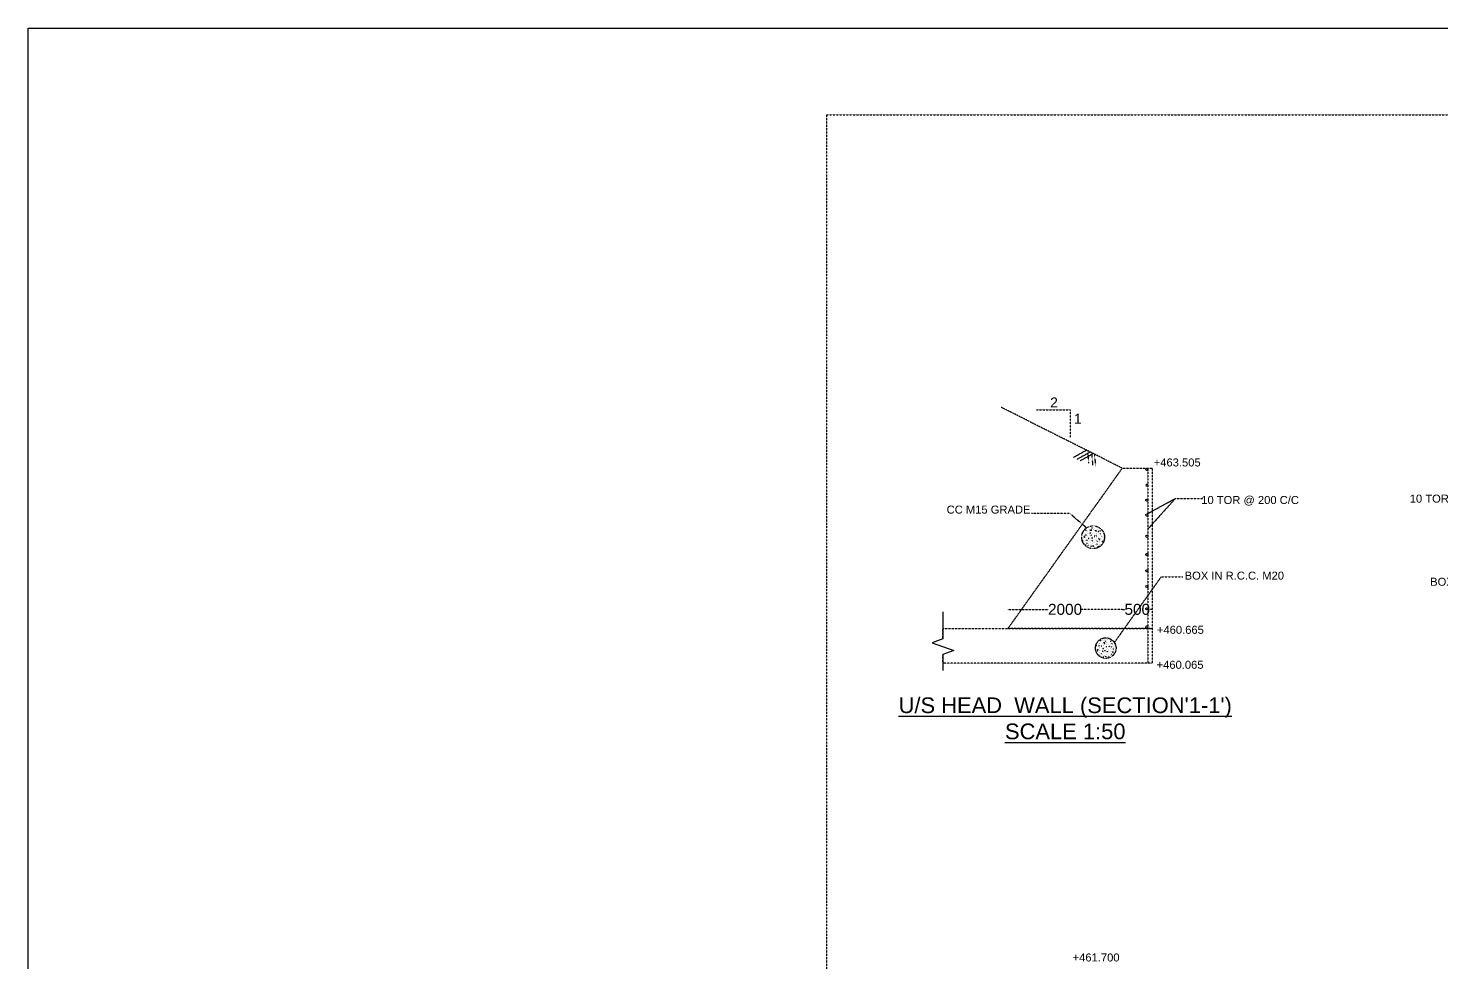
# Model space of a CAD drawing. Header units: inches. Extents: x -14031 to 177855, y 59850 to 142980.
# Drawn here: x 127053 to 145085, y 71697 to 83619 of the extents above; entities that cross this region are included whole.
import ezdxf

# ---------------------------------------------------------------- set-up
doc = ezdxf.new("R2010")
doc.units = ezdxf.units.IN
doc.header["$MEASUREMENT"] = 0
doc.linetypes.add('HIDDEN2', pattern=[0.1875, 0.125, -0.0625])
doc.layers.add('DIM TEXT', color=7, linetype='Continuous')
doc.layers.add('DRAWING', color=7, linetype='Continuous')
doc.styles.get("Standard").update_dxf_attribs({"font": 'ARIAL_1.TTF', "height": 102})
doc.dimstyles.new('dig', dxfattribs={"dimtxt": 140, "dimasz": 0.18, "dimexe": 0.18, "dimexo": 0.0625, "dimgap": 0.09, "dimtad": 0, "dimtih": 1, "dimtoh": 1, "dimdec": 4, "dimzin": 0, "dimdsep": 46, "dimtxsty": 'Standard', "dimblk": 'ARCHTICK', "dimcen": 0.09, "dimadec": 0, "dimazin": 0, "dimtfac": 1, "dimtdec": 4, "dimtofl": 0, "dimtmove": 0, "dimatfit": 3, "dimldrblk": 'ARCHTICK', "dimfxl": 0, "dimtolj": 1, "dimtzin": 0, "dimarcsym": 0})
picture_1 = doc.add_image_def('image1.jpg', size_in_pixel=(7220, 3378))

# ---------------------------------------------------------------- blocks, each defined once
blk = doc.blocks.new('_ArchTick')
at = {"color": 0, "linetype": 'ByBlock', "const_width": 0.15}
blk.add_lwpolyline([(-0.5, -0.5), (0.5, 0.5)], dxfattribs=at)
blk = doc.blocks.new('*D173')
at = {"layer": 'Defpoints', "color": 0, "linetype": 'HIDDEN2'}
for p in [(139551, 76198), (141009, 76205), (141009, 76198)]:
    blk.add_point(p, dxfattribs=at)
at = {"layer": 'DIM TEXT', "color": 0, "linetype": 'HIDDEN2', "lineweight": -2}
for p, q in [((139551, 76198), (139551, 76205)), ((139551, 76205), (140070, 76205)), ((141009, 76205), (140490, 76205)), ((141009, 76198), (141009, 76205))]:
    blk.add_line(p, q, dxfattribs=at)
at = {"layer": 'DIM TEXT', "color": 0, "linetype": 'HIDDEN2', "lineweight": -2, "xscale": 0.18, "yscale": 0.18, "zscale": 0.18, "rotation": 180}
blk.add_blockref('_ArchTick', (139551, 76205), dxfattribs=at)
at = {"layer": 'DIM TEXT', "color": 0, "linetype": 'HIDDEN2', "lineweight": -2, "xscale": 0.18, "yscale": 0.18, "zscale": 0.18}
blk.add_blockref('_ArchTick', (141009, 76205), dxfattribs=at)
at = {"layer": 'DIM TEXT', "color": 0, "linetype": 'HIDDEN2', "insert": (140280, 76205), "char_height": 140, "attachment_point": 5}
blk.add_mtext('\\A1;2000', dxfattribs=at)
blk = doc.blocks.new('*D174')
at = {"layer": 'Defpoints', "color": 0, "linetype": 'HIDDEN2'}
for p in [(141009, 76205), (141392, 76205), (141392, 76205)]:
    blk.add_point(p, dxfattribs=at)
at = {"layer": 'DIM TEXT', "color": 0, "linetype": 'HIDDEN2', "lineweight": -2}
for p, q in [((141009, 76205), (141009, 76205)), ((141009, 76205), (141046, 76205)), ((141392, 76205), (141355, 76205)), ((141392, 76205), (141392, 76205))]:
    blk.add_line(p, q, dxfattribs=at)
at = {"layer": 'DIM TEXT', "color": 0, "linetype": 'HIDDEN2', "lineweight": -2, "xscale": 0.18, "yscale": 0.18, "zscale": 0.18, "rotation": 180}
blk.add_blockref('_ArchTick', (141009, 76205), dxfattribs=at)
at = {"layer": 'DIM TEXT', "color": 0, "linetype": 'HIDDEN2', "lineweight": -2, "xscale": 0.18, "yscale": 0.18, "zscale": 0.18}
blk.add_blockref('_ArchTick', (141392, 76205), dxfattribs=at)
at = {"layer": 'DIM TEXT', "color": 0, "linetype": 'HIDDEN2', "insert": (141201, 76205), "char_height": 140, "attachment_point": 5}
blk.add_mtext('\\A1;500', dxfattribs=at)

msp = doc.modelspace()

# ---------------------------------------------------------------- hatches: boundary and pattern name
at = {"layer": 'DRAWING', "linetype": 'HIDDEN2'}
h = msp.add_hatch(dxfattribs=at)
h.set_pattern_fill('AR-CONC', color=256, scale=350, style=0)
h.paths.add_polyline_path([(140783.02737, 77125.07199, 1), (140491.81288, 77125.07199, 1)])
h.paths.add_polyline_path([(140930.18552, 75711.46097, 1), (140667.86922, 75711.46097, 1)])

# ---------------------------------------------------------------- linework, layer by layer
for p, q in [((140518.23416, 77188.77112), (140518.23416, 77188.77112)), ((140531.00494, 77180.09331), (140531.00494, 77180.09331)), ((140531.29603, 77206.26425), (140531.29603, 77206.26425)), ((140533.3145, 77221.73474), (140537.65332, 77226.90554)), ((140533.31454, 77221.73477), (140538.69399, 77221.26413)), ((140538.75305, 77221.15344), (140537.71242, 77226.79488)), ((140544.26267, 77214.65197), (140550.56434, 77217.07096)), ((140544.26273, 77214.65196), (140548.73953, 77211.63232)), ((140545.57824, 77209.44495), (140545.57824, 77209.44495)), ((140548.79862, 77211.52225), (140550.62349, 77216.96087)), ((140548.91059, 77225.8411), (140548.91059, 77225.8411)), ((140549.15555, 77217.54158), (140549.15555, 77217.54158)), ((140554.97229, 77241.76131), (140554.97229, 77241.76131)), ((140567.8869, 77213.75186), (140567.8869, 77213.75186)), ((140570.72091, 77197.78057), (140570.72091, 77197.78057)), ((140586.98989, 77181.21647), (140586.98989, 77181.21647)), ((140588.13556, 77213.74732), (140588.13556, 77213.74732)), ((140589.94344, 77185.24617), (140589.94344, 77185.24617)), ((140591.03783, 77215.20662), (140591.03783, 77215.20662)), ((140592.13222, 77245.16707), (140592.13222, 77245.16707)), ((140596.95461, 77223.81116), (140596.95461, 77223.81116)), ((140597.86792, 77216.08705), (140602.20674, 77221.25785)), ((140597.86796, 77216.08708), (140603.24741, 77215.61644)), ((140597.98431, 77178.41627), (140604.28597, 77180.83526)), ((140601.64231, 77226.55103), (140601.64231, 77226.55103)), ((140603.30646, 77215.5057), (140602.26583, 77221.14714)), ((140602.52022, 77175.2865), (140604.34509, 77180.72513)), ((140608.714, 77215.5557), (140615.72396, 77222.86159)), ((140608.714, 77215.55573), (140616.71831, 77214.31434)), ((140610.66615, 77216.71353), (140610.66615, 77216.71353)), ((140611.81182, 77249.24437), (140611.81182, 77249.24437)), ((140616.7775, 77214.21356), (140615.78316, 77222.76084)), ((140615.93092, 77211.72192), (140615.93092, 77211.72192)), ((140619.88269, 77243.67978), (140626.18435, 77246.09876)), ((140619.88274, 77243.67976), (140624.35955, 77240.66012)), ((140621.07576, 77185.70396), (140621.07576, 77185.70396)), ((140623.20767, 77206.79002), (140623.20767, 77206.79002)), ((140624.41866, 77240.54999), (140626.24352, 77245.98862)), ((140634.34241, 77252.21058), (140634.34241, 77252.21058)), ((140636.68826, 77191.99404), (140636.68826, 77191.99404)), ((140637.78265, 77221.95449), (140637.78265, 77221.95449)), ((140638.87703, 77251.91494), (140638.87703, 77251.91494)), ((140644.75202, 77221.20102), (140644.75202, 77221.20102)), ((140644.99863, 77221.78123), (140644.99863, 77221.78123)), ((140654.12906, 77235.56048), (140654.12906, 77235.56048)), ((140662.42134, 77210.43935), (140666.76015, 77215.61015)), ((140662.42137, 77210.43939), (140667.80083, 77209.96875)), ((140662.52476, 77267.77081), (140662.52476, 77267.77081)), ((140663.97494, 77209.69198), (140663.97494, 77209.69198)), ((140667.85987, 77209.85796), (140666.81924, 77215.4994)), ((140668.42828, 77256.69807), (140668.42828, 77256.69807)), ((140673.60432, 77207.44408), (140679.90599, 77209.86306)), ((140673.60438, 77207.44406), (140678.08118, 77204.42442)), ((140675.69443, 77215.79947), (140675.69443, 77215.79947)), ((140677.9153, 77193.18703), (140677.9153, 77193.18703)), ((140678.14026, 77204.31425), (140679.96513, 77209.75287)), ((140682.89757, 77198.331), (140682.89757, 77198.331)), ((140683.99195, 77228.29144), (140683.99195, 77228.29144)), ((140685.08634, 77258.25189), (140685.08634, 77258.25189)), ((140693.04265, 77219.75129), (140693.04265, 77219.75129)), ((140700.44588, 77196.15324), (140700.44588, 77196.15324)), ((140701.59156, 77228.68408), (140701.59156, 77228.68408)), ((140704.76569, 77200.65899), (140711.77566, 77207.96488)), ((140704.76569, 77200.65902), (140712.77, 77199.41763)), ((140706.61582, 77244.56993), (140706.61582, 77244.56993)), ((140710.06629, 77184.30345), (140710.06629, 77184.30345)), ((140712.82918, 77199.31678), (140711.83484, 77207.86407)), ((140712.01896, 77207.66205), (140712.01896, 77207.66205)), ((140724.12214, 77231.65029), (140724.12214, 77231.65029)), ((140726.97475, 77204.79166), (140731.31357, 77209.96246)), ((140726.97479, 77204.7917), (140732.35424, 77204.32105)), ((140728.18118, 77224.80891), (140728.18118, 77224.80891)), ((140728.35715, 77204.09267), (140728.35715, 77204.09267)), ((140729.45154, 77234.05312), (140729.45154, 77234.05312)), ((140732.41328, 77204.21021), (140731.37265, 77209.85166)), ((140734.53176, 77200.64073), (140734.53176, 77200.64073)), ((140741.08667, 77217.72135), (140741.08667, 77217.72135)), ((140762.55305, 77193.3129), (140762.55305, 77193.3129)), ((140495.22027, 77093.75634), (140498.07514, 77097.15865)), ((140495.66067, 77091.81952), (140499.11582, 77091.51724)), ((140496.08577, 77113.22665), (140496.08577, 77113.22665)), ((140496.40341, 77094.56592), (140496.40341, 77094.56592)), ((140497.18016, 77143.1871), (140497.18016, 77143.1871)), ((140499.17477, 77091.40658), (140498.13414, 77097.04802)), ((140500.11927, 77148.26566), (140500.11927, 77148.26566)), ((140500.46591, 77084.12497), (140506.76758, 77086.54395)), ((140500.46597, 77084.12495), (140504.94277, 77081.10531)), ((140505.00176, 77080.99527), (140506.82663, 77086.4339)), ((140507.61977, 77170.7672), (140507.61977, 77170.7672)), ((140513.47882, 77134.10372), (140513.47882, 77134.10372)), ((140515.96112, 77074.72531), (140515.96112, 77074.72531)), ((140517.10679, 77107.25616), (140517.10679, 77107.25616)), ((140517.96878, 77074.8049), (140517.96878, 77074.8049)), ((140522.36429, 77149.38847), (140528.66596, 77151.80745)), ((140522.36435, 77149.38846), (140526.84115, 77146.36881)), ((140524.59442, 77127.88502), (140531.60439, 77135.19091)), ((140524.59442, 77127.88506), (140532.59873, 77126.64367)), ((140526.09106, 77040.33641), (140526.09106, 77040.33641)), ((140526.37073, 77043.71575), (140526.37073, 77043.71575)), ((140526.90019, 77146.25876), (140528.72506, 77151.69738)), ((140532.65785, 77126.54295), (140531.66352, 77135.09023)), ((140532.45512, 77122.01448), (140532.45512, 77122.01448)), ((140536.52654, 77025.31764), (140543.53651, 77032.62353)), ((140536.52654, 77025.31767), (140544.53085, 77024.07628)), ((140539.01192, 77029.68227), (140539.01192, 77029.68227)), ((140539.63737, 77110.22236), (140539.63737, 77110.22236)), ((140540.10631, 77059.64271), (140540.10631, 77059.64271)), ((140540.78305, 77142.75321), (140540.78305, 77142.75321)), ((140541.20069, 77089.60316), (140541.20069, 77089.60316)), ((140542.29508, 77119.56361), (140542.29508, 77119.56361)), ((140543.38947, 77149.52405), (140543.38947, 77149.52405)), ((140544.58989, 77023.97557), (140543.59555, 77032.52285)), ((140543.61718, 77086.32599), (140543.61718, 77086.32599)), ((140544.48385, 77179.4845), (140544.48385, 77179.4845)), ((140545.06737, 77028.24717), (140545.06737, 77028.24717)), ((140545.80212, 77154.03745), (140550.14094, 77159.20825)), ((140545.80216, 77154.03748), (140551.18161, 77153.56684)), ((140548.89017, 77103.57536), (140548.89017, 77103.57536)), ((140550.04699, 77079.2128), (140550.04699, 77079.2128)), ((140551.24061, 77153.45614), (140550.19998, 77159.09758)), ((140552.34065, 77043.30889), (140552.34065, 77043.30889)), ((140552.60603, 77157.2751), (140552.60603, 77157.2751)), ((140554.18755, 77047.88927), (140560.48921, 77050.30825)), ((140554.1876, 77047.88925), (140558.66441, 77044.86961)), ((140558.28974, 77086.34015), (140562.62856, 77091.51095)), ((140558.28978, 77086.34019), (140563.66923, 77085.86955)), ((140558.72336, 77044.75953), (140560.54823, 77050.19815)), ((140559.53401, 77015.70176), (140559.53401, 77015.70176)), ((140561.52284, 77132.07379), (140561.52284, 77132.07379)), ((140563.72818, 77085.75884), (140562.68755, 77091.40028)), ((140563.31363, 77145.71942), (140563.31363, 77145.71942)), ((140564.45931, 77178.25026), (140564.45931, 77178.25026)), ((140570.45553, 77083.81435), (140570.45553, 77083.81435)), ((140570.77736, 77018.64286), (140575.11618, 77023.81366)), ((140570.7774, 77018.6429), (140576.15685, 77018.17225)), ((140573.72325, 77114.70985), (140573.72325, 77114.70985)), ((140574.13508, 77038.30647), (140574.13508, 77038.30647)), ((140576.21575, 77018.06154), (140575.17512, 77023.70298)), ((140576.08593, 77113.15277), (140582.38759, 77115.57175)), ((140576.08598, 77113.15276), (140580.56279, 77110.13311)), ((140579.04896, 77178.06337), (140579.04896, 77178.06337)), ((140580.49914, 77119.98454), (140580.49914, 77119.98454)), ((140580.62179, 77110.02302), (140582.44666, 77115.46164)), ((140582.06459, 77018.66797), (140582.06459, 77018.66797)), ((140583.21027, 77051.19881), (140583.21027, 77051.19881)), ((140583.37712, 77005.48349), (140583.37712, 77005.48349)), ((140584.47151, 77035.44394), (140584.47151, 77035.44394)), ((140585.56589, 77065.40439), (140585.56589, 77065.40439)), ((140586.66028, 77095.36483), (140586.66028, 77095.36483)), ((140587.75467, 77125.32528), (140587.75467, 77125.32528)), ((140588.84905, 77155.28573), (140588.84905, 77155.28573)), ((140591.6612, 77084.29605), (140591.6612, 77084.29605)), ((140593.11139, 77026.21723), (140593.11139, 77026.21723)), ((140597.39951, 77150.20691), (140597.39951, 77150.20691)), ((140597.98436, 77178.41626), (140602.46117, 77175.39662)), ((140601.37692, 77112.58481), (140601.37692, 77112.58481)), ((140604.8274, 77052.31833), (140604.8274, 77052.31833)), ((140605.09278, 77166.28455), (140605.09278, 77166.28455)), ((140605.74085, 77054.16502), (140605.74085, 77054.16502)), ((140606.88652, 77086.69587), (140606.88652, 77086.69587)), ((140607.90918, 77011.65357), (140614.21085, 77014.07255)), ((140607.90924, 77011.65355), (140612.38604, 77008.63391)), ((140609.56685, 77130.04385), (140609.56685, 77130.04385)), ((140610.35554, 77148.38975), (140614.69436, 77153.56055)), ((140610.35558, 77148.38979), (140615.73503, 77147.91915)), ((140612.44497, 77008.52379), (140614.26984, 77013.96241)), ((140615.79402, 77147.8084), (140614.75339, 77153.44984)), ((140616.15047, 77023.15546), (140616.15047, 77023.15546)), ((140620.64612, 77112.98831), (140627.65608, 77120.2942)), ((140620.64612, 77112.98835), (140628.65043, 77111.74695)), ((140622.1791, 77036.27653), (140622.1791, 77036.27653)), ((140622.84316, 77080.69246), (140627.18198, 77085.86326)), ((140622.8432, 77080.6925), (140628.22265, 77080.22185)), ((140622.94229, 77092.8238), (140622.94229, 77092.8238)), ((140627.09298, 77176.03343), (140627.09298, 77176.03343)), ((140628.28159, 77080.1111), (140627.24096, 77085.75254)), ((140628.70953, 77111.64618), (140627.7152, 77120.19346)), ((140628.54316, 77117.95461), (140628.54316, 77117.95461)), ((140629.41711, 77089.66207), (140629.41711, 77089.66207)), ((140629.80756, 77076.91707), (140636.10923, 77079.33605)), ((140629.80762, 77076.91706), (140634.28442, 77073.89741)), ((140630.12194, 77012.23136), (140630.12194, 77012.23136)), ((140630.56278, 77122.19292), (140630.56278, 77122.19292)), ((140631.21633, 77042.19181), (140631.21633, 77042.19181)), ((140632.31071, 77072.15225), (140632.31071, 77072.15225)), ((140632.57824, 77010.42093), (140639.5882, 77017.72682)), ((140632.57824, 77010.42096), (140640.58254, 77009.17957)), ((140633.4051, 77102.1127), (140633.4051, 77102.1127)), ((140634.3434, 77073.78728), (140636.16827, 77079.2259)), ((140634.49949, 77132.07315), (140634.49949, 77132.07315)), ((140635.33078, 77012.99517), (140639.6696, 77018.16597)), ((140635.33082, 77012.9952), (140640.71027, 77012.52456)), ((140635.59387, 77162.03359), (140635.59387, 77162.03359)), ((140640.64157, 77009.0788), (140639.64723, 77017.62608)), ((140639.70522, 77082.26611), (140639.70522, 77082.26611)), ((140640.76916, 77012.4138), (140639.72853, 77018.05524)), ((140639.82672, 77058.65251), (140639.82672, 77058.65251)), ((140641.1554, 77024.18729), (140641.1554, 77024.18729)), ((140651.70594, 77142.18057), (140658.00761, 77144.59956)), ((140651.706, 77142.18056), (140656.1828, 77139.16092)), ((140653.09337, 77125.15913), (140653.09337, 77125.15913)), ((140653.5983, 77007.62804), (140653.5983, 77007.62804)), ((140653.86368, 77121.59426), (140653.86368, 77121.59426)), ((140654.23904, 77157.68998), (140654.23904, 77157.68998)), ((140656.24183, 77139.05076), (140658.0667, 77144.48939)), ((140657.31416, 77061.32778), (140657.31416, 77061.32778)), ((140657.57954, 77175.294), (140657.57954, 77175.294)), ((140657.61087, 77128.01391), (140657.61087, 77128.01391)), ((140663.50298, 77094.14957), (140663.50298, 77094.14957)), ((140670.22312, 77034.24659), (140670.22312, 77034.24659)), ((140672.99, 77030.63852), (140672.99, 77030.63852)), ((140674.90896, 77142.74206), (140679.24777, 77147.91286)), ((140674.90899, 77142.7421), (140680.28845, 77142.27145)), ((140675.137, 77174.00349), (140675.137, 77174.00349)), ((140675.42904, 77101.83325), (140675.42904, 77101.83325)), ((140676.33124, 77018.56831), (140676.33124, 77018.56831)), ((140676.58718, 77115.92467), (140676.58718, 77115.92467)), ((140676.76962, 77160.65618), (140676.76962, 77160.65618)), ((140677.42563, 77048.52876), (140677.42563, 77048.52876)), ((140678.52002, 77078.48921), (140678.52002, 77078.48921)), ((140680.34744, 77142.16066), (140679.30681, 77147.8021)), ((140679.61441, 77108.44965), (140679.61441, 77108.44965)), ((140680.70879, 77138.4101), (140680.70879, 77138.4101)), ((140681.80318, 77168.37055), (140681.80318, 77168.37055)), ((140683.5292, 77040.68137), (140689.83086, 77043.10035)), ((140683.52925, 77040.68136), (140688.00605, 77037.66171)), ((140687.17924, 77129.64662), (140687.17924, 77129.64662)), ((140687.39658, 77075.04477), (140691.73539, 77080.21557)), ((140687.39661, 77075.0448), (140692.77607, 77074.57416)), ((140687.74924, 77080.23617), (140687.74924, 77080.23617)), ((140688.06501, 77037.55153), (140689.88987, 77042.99016)), ((140689.19942, 77022.15735), (140689.19942, 77022.15735)), ((140692.835, 77074.46335), (140691.79437, 77080.1048)), ((140695.52058, 77033.60473), (140695.52058, 77033.60473)), ((140696.66626, 77066.13558), (140696.66626, 77066.13558)), ((140699.8842, 77007.34748), (140704.22301, 77012.51828)), ((140699.88423, 77007.34751), (140705.26369, 77006.87687)), ((140705.32257, 77006.76605), (140704.28194, 77012.40749)), ((140705.42758, 77105.94487), (140711.72924, 77108.36386)), ((140705.42763, 77105.94486), (140709.90443, 77102.92522)), ((140705.65489, 77125.98397), (140705.65489, 77125.98397)), ((140705.9302, 77002.59517), (140705.9302, 77002.59517)), ((140706.08505, 77016.63749), (140706.08505, 77016.63749)), ((140706.35044, 77130.60371), (140706.35044, 77130.60371)), ((140709.80091, 77070.33723), (140709.80091, 77070.33723)), ((140709.96344, 77102.81502), (140711.78831, 77108.25364)), ((140710.8555, 77165.14367), (140710.8555, 77165.14367)), ((140716.69781, 77098.0916), (140723.70778, 77105.39749)), ((140716.69781, 77098.09164), (140724.70212, 77096.85024)), ((140718.26714, 77032.21665), (140718.26714, 77032.21665)), ((140719.19684, 77069.10179), (140719.19684, 77069.10179)), ((140720.34252, 77101.63263), (140720.34252, 77101.63263)), ((140721.79083, 77024.32999), (140721.79083, 77024.32999)), ((140722.88522, 77054.29043), (140722.88522, 77054.29043)), ((140723.18102, 77171.97355), (140723.18102, 77171.97355)), ((140724.76121, 77096.7494), (140723.76688, 77105.29669)), ((140723.97961, 77084.25088), (140723.97961, 77084.25088)), ((140724.6312, 77113.89473), (140724.6312, 77113.89473)), ((140725.07399, 77114.21133), (140725.07399, 77114.21133)), ((140726.16838, 77144.17178), (140726.16838, 77144.17178)), ((140727.26277, 77174.13222), (140727.26277, 77174.13222)), ((140727.32596, 77171.20838), (140733.62762, 77173.62736)), ((140727.32601, 77171.20836), (140731.80281, 77168.18872)), ((140727.9158, 77110.8427), (140727.9158, 77110.8427)), ((140729.60646, 77038.09222), (140729.60646, 77038.09222)), ((140731.86187, 77168.07851), (140733.68674, 77173.51713)), ((140735.79326, 77078.20624), (140735.79326, 77078.20624)), ((140737.24344, 77020.12741), (140737.24344, 77020.12741)), ((140739.46237, 77137.09437), (140743.80119, 77142.26517)), ((140739.46241, 77137.0944), (140744.84186, 77136.62376)), ((140742.8731, 77104.59884), (140742.8731, 77104.59884)), ((140744.90085, 77136.51291), (140743.86022, 77142.15435)), ((140744.01877, 77137.12969), (140744.01877, 77137.12969)), ((140751.94999, 77069.39708), (140756.28881, 77074.56788)), ((140751.95003, 77069.39711), (140757.32948, 77068.92647)), ((140753.28272, 77073.58928), (140753.28272, 77073.58928)), ((140753.69891, 77123.95403), (140753.69891, 77123.95403)), ((140757.38842, 77068.81561), (140756.34778, 77074.45705)), ((140758.83719, 77139.61316), (140758.83719, 77139.61316)), ((140759.14921, 77069.70917), (140765.45088, 77072.12816)), ((140759.14927, 77069.70916), (140763.62607, 77066.68952)), ((140762.28767, 77079.34668), (140762.28767, 77079.34668)), ((140763.68504, 77066.57928), (140765.50991, 77072.0179)), ((140766.54936, 77140.09589), (140766.54936, 77140.09589)), ((140767.69503, 77172.62674), (140767.69503, 77172.62674)), ((140770.72443, 77090.99875), (140770.72443, 77090.99875)), ((140771.22504, 77169.94361), (140771.22504, 77169.94361)), ((140771.81881, 77120.9592), (140771.81881, 77120.9592)), ((140772.67522, 77111.86479), (140772.67522, 77111.86479)), ((140772.9132, 77150.91964), (140772.9132, 77150.91964)), ((140776.95898, 77109.08633), (140776.95898, 77109.08633)), ((140780.40255, 77119.85214), (140780.40255, 77119.85214)), ((140781.04759, 77134.97268), (140782.64722, 77135.58672)), ((140781.04765, 77134.97266), (140782.76467, 77133.81452)), ((140592.47421, 76987.6584), (140592.47421, 76987.6584)), ((140601.11154, 76998.61859), (140601.11154, 76998.61859)), ((140604.27345, 76990.52873), (140604.27345, 76990.52873)), ((140629.02755, 76982.27091), (140629.02755, 76982.27091)), ((140649.31374, 76995.14147), (140649.31374, 76995.14147)), ((140652.31746, 76988.4988), (140652.31746, 76988.4988)), ((140671.84433, 76998.10768), (140671.84433, 76998.10768)), ((140675.16366, 76987.86703), (140675.16366, 76987.86703)), ((140675.23686, 76988.60787), (140675.23686, 76988.60787)), ((140678.93531, 75743.6897), (140683.27413, 75748.8605)), ((140678.93535, 75743.68973), (140684.3148, 75743.21909)), ((140684.3727, 75743.10829), (140683.33207, 75748.74973)), ((140690.20407, 75737.70418), (140690.20407, 75737.70418)), ((140703.16584, 75763.00909), (140703.16584, 75763.00909)), ((140709.20656, 75742.8154), (140715.50823, 75745.23439)), ((140709.20662, 75742.81539), (140713.68342, 75739.79575)), ((140713.74135, 75739.68555), (140715.56622, 75745.12417)), ((140713.88032, 75773.20123), (140713.88032, 75773.20123)), ((140720.18858, 75773.58355), (140720.18858, 75773.58355)), ((140721.47701, 75742.77864), (140721.47701, 75742.77864)), ((140722.5714, 75772.73909), (140722.5714, 75772.73909)), ((140723.66579, 75802.69953), (140723.66579, 75802.69953)), ((140724.7312, 75743.24808), (140724.7312, 75743.24808)), ((140731.00111, 75805.7393), (140735.33992, 75810.9101)), ((140731.00115, 75805.73933), (140736.3806, 75805.26869)), ((140731.10494, 75808.07891), (140737.40661, 75810.49789)), ((140731.105, 75808.07889), (140735.5818, 75805.05925)), ((140736.43855, 75805.15785), (140735.39791, 75810.79929)), ((140735.63978, 75804.94904), (140737.46465, 75810.38766)), ((140737.55658, 75808.69829), (140737.55658, 75808.69829)), ((140738.09423, 75819.33135), (140738.09423, 75819.33135)), ((140743.48873, 75738.042), (140747.82754, 75743.2128)), ((140743.48877, 75738.04204), (140748.86822, 75737.5714)), ((140747.0436, 75745.18724), (140747.0436, 75745.18724)), ((140748.92611, 75737.46055), (140747.88548, 75743.10199)), ((140755.65259, 75772.01854), (140755.65259, 75772.01854)), ((140757.07054, 75807.24211), (140757.07054, 75807.24211)), ((140759.36845, 75825.71828), (140759.36845, 75825.71828)), ((140767.68632, 75749.11559), (140767.68632, 75749.11559)), ((140768.2326, 75771.55361), (140768.2326, 75771.55361)), ((140768.7807, 75779.07604), (140768.7807, 75779.07604)), ((140769.57418, 75748.15345), (140769.57418, 75748.15345)), ((140769.87509, 75809.03649), (140769.87509, 75809.03649)), ((140770.71986, 75780.6843), (140770.71986, 75780.6843)), ((140770.96948, 75838.99693), (140770.96948, 75838.99693)), ((140775.76367, 75779.6123), (140782.77363, 75786.91819)), ((140775.76367, 75779.61234), (140783.76798, 75778.37095)), ((140777.21796, 75752.25753), (140777.21796, 75752.25753)), ((140783.82602, 75778.27024), (140782.83168, 75786.81752)), ((140784.82658, 75771.84321), (140791.12824, 75774.26219)), ((140784.82663, 75771.84319), (140789.30343, 75768.82355)), ((140786.13825, 75817.30141), (140786.13825, 75817.30141)), ((140789.36139, 75768.71329), (140791.18626, 75774.15192)), ((140793.25044, 75783.65051), (140793.25044, 75783.65051)), ((140794.39612, 75816.18135), (140794.39612, 75816.18135)), ((140795.55452, 75800.0916), (140799.89334, 75805.2624)), ((140795.55456, 75800.09164), (140800.93401, 75799.621)), ((140800.99196, 75799.51011), (140799.95133, 75805.15155)), ((140803.66006, 75752.64094), (140803.66006, 75752.64094)), ((140805.11456, 75805.21217), (140805.11456, 75805.21217)), ((140806.72496, 75837.10671), (140813.02662, 75839.5257)), ((140806.72501, 75837.1067), (140811.20181, 75834.08706)), ((140808.04214, 75732.39431), (140812.38096, 75737.56511)), ((140808.13935, 75781.02799), (140808.13935, 75781.02799)), ((140811.25982, 75833.97678), (140813.08469, 75839.41541)), ((140811.85521, 75834.72773), (140811.85521, 75834.72773)), ((140813.47952, 75731.81281), (140812.43889, 75737.45425)), ((140813.1459, 75754.87727), (140813.1459, 75754.87727)), ((140814.24029, 75784.83771), (140814.24029, 75784.83771)), ((140815.33468, 75814.79816), (140815.33468, 75814.79816)), ((140816.27662, 75769.52368), (140816.27662, 75769.52368)), ((140816.9267, 75819.14756), (140816.9267, 75819.14756)), ((140827.33632, 75788.138), (140827.33632, 75788.138)), ((140829.70471, 75761.26698), (140829.70471, 75761.26698)), ((140834.18227, 75815.27147), (140834.18227, 75815.27147)), ((140838.54821, 75735.60751), (140844.84988, 75738.02649)), ((140843.083, 75732.47755), (140844.90787, 75737.91618)), ((140851.01257, 75823.63505), (140851.01257, 75823.63505)), ((140853.15858, 75803.18223), (140853.15858, 75803.18223)), ((140859.89072, 75761.62514), (140859.89072, 75761.62514)), ((140860.10794, 75794.44391), (140864.44676, 75799.61471)), ((140860.10798, 75794.44395), (140865.48743, 75793.97331)), ((140860.44659, 75800.87101), (140866.74826, 75803.29)), ((140860.44665, 75800.871), (140864.92345, 75797.85136)), ((140860.49959, 75760.12401), (140860.49959, 75760.12401)), ((140860.6261, 75790.03744), (140860.6261, 75790.03744)), ((140860.98511, 75791.58558), (140860.98511, 75791.58558)), ((140862.0795, 75821.54603), (140862.0795, 75821.54603)), ((140864.32064, 75767.49374), (140864.32064, 75767.49374)), ((140865.54537, 75793.86237), (140864.50474, 75799.50381)), ((140864.98143, 75797.74104), (140866.8063, 75803.17966)), ((140871.81536, 75764.71559), (140878.82533, 75772.02148)), ((140871.81536, 75764.71563), (140879.81967, 75763.47423)), ((140879.8777, 75763.37347), (140878.88336, 75771.92075)), ((140882.19147, 75770.27642), (140882.19147, 75770.27642)), ((140883.03018, 75763.09022), (140883.03018, 75763.09022)), ((140884.17585, 75795.62106), (140884.17585, 75795.62106)), ((140905.00564, 75738.00164), (140905.00564, 75738.00164)), ((140906.10003, 75767.96209), (140906.10003, 75767.96209)), ((140912.36466, 75765.4638), (140912.36466, 75765.4638)), ((140914.16822, 75764.63531), (140918.22085, 75766.19097)), ((140914.16828, 75764.6353), (140918.64508, 75761.61566)), ((140916.56334, 75738.78041), (140916.56334, 75738.78041)), ((140917.11605, 75767.57771), (140917.11605, 75767.57771)), ((140918.70303, 75761.5053), (140919.39318, 75763.56213)), ((140672.24444, 75734.23863), (140672.24444, 75734.23863)), ((140673.59474, 75717.53467), (140673.59474, 75717.53467)), ((140673.6378, 75706.07033), (140673.6378, 75706.07033)), ((140674.73219, 75736.03077), (140674.73219, 75736.03077)), ((140684.7568, 75681.84617), (140684.7568, 75681.84617)), ((140687.30818, 75677.5519), (140693.60985, 75679.97088)), ((140687.30824, 75677.55189), (140691.78504, 75674.53224)), ((140691.42293, 75675.9924), (140695.76175, 75681.1632)), ((140691.42297, 75675.99244), (140696.80242, 75675.5218)), ((140691.64409, 75691.94163), (140698.65406, 75699.24752)), ((140691.64409, 75691.94166), (140699.6484, 75690.70027)), ((140691.84292, 75674.42206), (140693.66779, 75679.86069)), ((140696.86027, 75675.41099), (140695.81964, 75681.05243)), ((140698.54541, 75641.66229), (140698.54541, 75641.66229)), ((140699.70638, 75690.59963), (140698.71204, 75699.14691)), ((140699.69108, 75674.19314), (140699.69108, 75674.19314)), ((140702.66245, 75727.59397), (140702.66245, 75727.59397)), ((140702.90045, 75649.04287), (140702.90045, 75649.04287)), ((140706.61631, 75702.74261), (140706.61631, 75702.74261)), ((140715.2747, 75633.82665), (140715.2747, 75633.82665)), ((140717.09946, 75622.93685), (140717.09946, 75622.93685)), ((140718.19385, 75652.8973), (140718.19385, 75652.8973)), ((140719.28824, 75682.85775), (140719.28824, 75682.85775)), ((140720.38262, 75712.81819), (140720.38262, 75712.81819)), ((140721.63876, 75715.50473), (140721.63876, 75715.50473)), ((140722.22167, 75677.15934), (140722.22167, 75677.15934)), ((140723.36734, 75709.69019), (140723.36734, 75709.69019)), ((140724.46582, 75629.28186), (140724.46582, 75629.28186)), ((140732.63128, 75646.14978), (140732.63128, 75646.14978)), ((140732.80082, 75679.81624), (140732.80082, 75679.81624)), ((140734.251, 75621.73741), (140734.251, 75621.73741)), ((140741.02982, 75641.3162), (140747.33148, 75643.73518)), ((140741.02987, 75641.31619), (140745.50667, 75638.29654)), ((140745.56453, 75638.18632), (140747.3894, 75643.62494)), ((140745.89793, 75712.6564), (140745.89793, 75712.6564)), ((140750.70647, 75725.56403), (140750.70647, 75725.56403)), ((140755.38721, 75658.05232), (140755.38721, 75658.05232)), ((140755.97635, 75670.34471), (140760.31516, 75675.51551)), ((140755.97639, 75670.34475), (140761.35584, 75669.87411)), ((140756.30754, 75681.64683), (140756.30754, 75681.64683)), ((140758.83769, 75597.78584), (140758.83769, 75597.78584)), ((140759.10307, 75711.75206), (140759.10307, 75711.75206)), ((140761.41368, 75669.76325), (140760.37305, 75675.40469)), ((140762.21438, 75599.31336), (140762.21438, 75599.31336)), ((140762.9282, 75706.5797), (140769.22986, 75708.99869)), ((140762.92825, 75706.57969), (140767.40505, 75703.56005)), ((140763.30877, 75629.27381), (140763.30877, 75629.27381)), ((140763.31871, 75631.79672), (140763.31871, 75631.79672)), ((140764.40316, 75659.23425), (140764.40316, 75659.23425)), ((140764.64888, 75585.60495), (140764.64888, 75585.60495)), ((140765.49754, 75689.1947), (140765.49754, 75689.1947)), ((140765.79456, 75618.13579), (140765.79456, 75618.13579)), ((140766.59193, 75719.15515), (140766.59193, 75719.15515)), ((140767.46296, 75703.44981), (140769.28783, 75708.88843)), ((140768.46397, 75602.64742), (140772.80278, 75607.81822)), ((140768.46401, 75602.64745), (140773.84346, 75602.17681)), ((140769.68278, 75713.47479), (140769.68278, 75713.47479)), ((140773.90125, 75602.06595), (140772.86062, 75607.70739)), ((140776.95257, 75638.29131), (140776.95257, 75638.29131)), ((140779.9838, 75717.14389), (140779.9838, 75717.14389)), ((140780.84484, 75677.7863), (140780.84484, 75677.7863)), ((140782.29502, 75619.70748), (140782.29502, 75619.70748)), ((140787.69579, 75677.04492), (140794.70575, 75684.35081)), ((140787.69579, 75677.04495), (140795.7001, 75675.80356)), ((140788.32514, 75621.102), (140788.32514, 75621.102)), ((140789.47082, 75653.63285), (140789.47082, 75653.63285)), ((140793.45708, 75584.01898), (140793.45708, 75584.01898)), ((140794.75145, 75605.0805), (140801.05312, 75607.49948)), ((140794.75151, 75605.08049), (140799.22831, 75602.06084)), ((140795.75806, 75675.70286), (140794.76372, 75684.25014)), ((140798.73476, 75590.09244), (140798.73476, 75590.09244)), ((140798.75049, 75723.53409), (140798.75049, 75723.53409)), ((140799.28613, 75601.95058), (140801.111, 75607.3892)), ((140805.3642, 75580.45598), (140806.63787, 75581.78342)), ((140806.82927, 75580.53507), (140806.69576, 75581.68276)), ((140807.67397, 75605.07503), (140807.67397, 75605.07503)), ((140807.87397, 75667.06177), (140807.87397, 75667.06177)), ((140808.04218, 75732.39435), (140813.42163, 75731.92371)), ((140808.76836, 75635.03548), (140808.76836, 75635.03548)), ((140809.86274, 75664.99593), (140809.86274, 75664.99593)), ((140810.95713, 75694.95637), (140810.95713, 75694.95637)), ((140811.32444, 75606.79529), (140811.32444, 75606.79529)), ((140811.36273, 75629.76678), (140811.36273, 75629.76678)), ((140811.58982, 75720.76151), (140811.58982, 75720.76151)), ((140812.0014, 75656.59905), (140812.0014, 75656.59905)), ((140812.05152, 75724.91682), (140812.05152, 75724.91682)), ((140813.14708, 75689.1299), (140813.14708, 75689.1299)), ((140816.64983, 75670.344), (140822.9515, 75672.76299)), ((140816.64989, 75670.34399), (140821.12669, 75667.32435)), ((140817.7268, 75711.44485), (140817.7268, 75711.44485)), ((140820.52976, 75664.69702), (140824.86858, 75669.86782)), ((140820.5298, 75664.69705), (140825.90925, 75664.22641)), ((140821.18457, 75667.21407), (140823.00943, 75672.65269)), ((140822.41102, 75625.58949), (140822.41102, 75625.58949)), ((140825.96709, 75664.11551), (140824.92646, 75669.75695)), ((140828.88886, 75675.75636), (140828.88886, 75675.75636)), ((140829.43933, 75647.30076), (140829.43933, 75647.30076)), ((140830.33904, 75617.67754), (140830.33904, 75617.67754)), ((140833.01738, 75596.99973), (140837.3562, 75602.17053)), ((140833.01742, 75596.99976), (140838.39687, 75596.52912)), ((140835.67766, 75692.09611), (140835.67766, 75692.09611)), ((140836.82333, 75724.62696), (140836.82333, 75724.62696)), ((140838.45466, 75596.4182), (140837.41403, 75602.05965)), ((140838.54827, 75735.60749), (140843.02507, 75732.58785)), ((140846.08728, 75661.08655), (140846.08728, 75661.08655)), ((140846.79451, 75721.50416), (140846.79451, 75721.50416)), ((140854.41879, 75611.8229), (140854.41879, 75611.8229)), ((140855.51318, 75641.78335), (140855.51318, 75641.78335)), ((140855.57429, 75597.5755), (140855.57429, 75597.5755)), ((140856.60756, 75671.74379), (140856.60756, 75671.74379)), ((140857.70195, 75701.70424), (140857.70195, 75701.70424)), ((140858.79634, 75731.66469), (140858.79634, 75731.66469)), ((140859.35392, 75727.59316), (140859.35392, 75727.59316)), ((140859.40675, 75627.73684), (140859.40675, 75627.73684)), ((140860.36072, 75676.07122), (140860.36072, 75676.07122)), ((140863.8112, 75615.80474), (140863.8112, 75615.80474)), ((140864.07658, 75729.77096), (140864.07658, 75729.77096)), ((140865.77082, 75709.41492), (140865.77082, 75709.41492)), ((140869.76353, 75696.5836), (140869.76353, 75696.5836)), ((140870.37146, 75634.1083), (140876.67313, 75636.52729)), ((140870.37152, 75634.10829), (140874.84832, 75631.08865)), ((140872.59556, 75726.74662), (140876.93438, 75731.91742)), ((140872.5956, 75726.74665), (140877.97505, 75726.27601)), ((140874.90617, 75630.97832), (140876.73104, 75636.41695)), ((140876.93288, 75673.72642), (140876.93288, 75673.72642)), ((140878.03294, 75726.16506), (140876.9923, 75731.80651)), ((140878.38306, 75615.6476), (140878.38306, 75615.6476)), ((140879.25055, 75633.07256), (140879.25055, 75633.07256)), ((140881.92608, 75656.31021), (140881.92608, 75656.31021)), ((140883.74748, 75662.14821), (140890.75745, 75669.45409)), ((140883.74748, 75662.14824), (140891.75179, 75660.90685)), ((140885.08318, 75659.04933), (140889.422, 75664.22013)), ((140885.08322, 75659.04936), (140890.46267, 75658.57872)), ((140890.5205, 75658.46776), (140889.47987, 75664.1092)), ((140891.80974, 75660.80609), (140890.8154, 75669.35337)), ((140892.26984, 75699.37181), (140898.57151, 75701.79079)), ((140892.2699, 75699.37179), (140896.7467, 75696.35215)), ((140893.43979, 75732.08065), (140893.43979, 75732.08065)), ((140894.83853, 75719.47422), (140894.83853, 75719.47422)), ((140896.8046, 75696.24181), (140898.62947, 75701.68043)), ((140901.72248, 75648.1203), (140901.72248, 75648.1203)), ((140901.78114, 75636.03877), (140901.78114, 75636.03877)), ((140902.81687, 75678.08075), (140902.81687, 75678.08075)), ((140902.92681, 75668.56961), (140902.92681, 75668.56961)), ((140903.91126, 75708.04119), (140903.91126, 75708.04119)), ((140912.84748, 75685.08067), (140912.84748, 75685.08067)), ((140913.81484, 75707.38498), (140913.81484, 75707.38498)), ((140926.60307, 75704.06667), (140926.60307, 75704.06667))]:
    msp.add_line(p, q, dxfattribs=at)
for points in [[(137241.26382, 82513.26154), (168597.02294, 82513.26154), (168597.02294, 61172.86657), (137241.26382, 61172.86657)], [(141392.38232, 75959.24142), (139550.47713, 75959.24142), (141010.31325, 78006.28128), (141392.38232, 78006.28128)]]:
    msp.add_lwpolyline(points, close=True, dxfattribs=at)
for points in [[(141010.31325, 78006.28128), (139466.03744, 78781.80788)], [(140554.77896, 78235.04803), (140388.13595, 78142.21426)], [(140600.77321, 78211.94998), (140434.13019, 78119.11621)], [(140640.44807, 78192.02549), (140473.80506, 78099.19172)], [(140568.03936, 78228.38873), (140580.24293, 78070.47174)], [(140619.03217, 78202.78043), (140631.23575, 78044.86344)], [(140655.77844, 78184.32666), (140667.98202, 78026.40966)], [(141337.50818, 78006.28128), (141337.50818, 75520.75687)], [(138721.65289, 75829.62896), (138721.65289, 75959.24142), (141392.38232, 75959.24142), (141392.38232, 75520.75687), (138721.65289, 75520.75687), (138721.65289, 75629.62896)]]:
    msp.add_lwpolyline(points, dxfattribs=at)
at = {"layer": 'DRAWING', "linetype": 'Continuous'}
msp.add_lwpolyline([(138721.65289, 76175.6407), (138721.65289, 75829.62896), (138584.27902, 75779.62896), (138859.02676, 75679.62896), (138721.65289, 75629.62896), (138721.65289, 75424.06363)], dxfattribs=at)
at = {"layer": 'DRAWING', "linetype": 'HIDDEN2'}
for centre, radius in [((141323.64663, 77987.81978), 13.69889), ((141323.80929, 77789.78375), 13.69889), ((141323.80929, 77598.39289), 13.69889), ((141323.80929, 77409.26219), 13.69889), ((140637.42012, 77125.07199), 145.60724), ((141323.80929, 77137.55367), 13.69889), ((141323.80929, 76904.06829), 13.69889), ((141323.80929, 76696.12412), 13.69889), ((141323.64663, 76497.79687), 13.69889), ((141323.80929, 76212.10895), 13.69889), ((141323.80929, 75980.77366), 13.69889), ((140799.02737, 75711.46097), 131.15815)]:
    msp.add_circle(centre, radius, dxfattribs=at)

# ---------------------------------------------------------------- texts
for s, height, p in [('2', 127.5455, (140089.0556, 78780.90902)), ('1', 127.5455, (140392.34886, 78573.64816)), ('+463.505', 102.077289, (141411.04875, 78028.59161)), ('10 TOR @ 200 C/C', 102.0772888, (142017.42094, 77549.60313)), ('10 TOR @ 200 C/C', 102.0772888, (144677.26593, 77567.11952)), ('CC M15 GRADE', 102.0772888, (138769.1702, 77426.97693)), ('BOX IN R.C.C. M20', 102.0772888, (141805.53099, 76584.78799)), ('BOX IN R.C.C. M20', 102.0772888, (144937.72145, 76506.62653)), ('+460.665', 102.077289, (141452.03713, 75893.59451)), ('+460.065', 102.077289, (141447.70064, 75447.55866)), ('+461.700', 102.077289, (140376.19634, 71713.54561))]:
    msp.add_text(s, height=height, dxfattribs=at).set_placement(p)
at = {"layer": 'DRAWING', "insert": (140282.2381, 74813.96908), "char_height": 200, "attachment_point": 5}
msp.add_mtext("{\\L\\C0;U/S HEAD  WALL (SECTION'1-1')\\PSCALE 1:50}", dxfattribs=at)

# ---------------------------------------------------------------- dimensions: what is measured, and where the dimension line sits
at = {"layer": 'DIM TEXT', "linetype": 'HIDDEN2'}
for base, p1, p2, text, picture, middle in [((141009.02129, 76204.98529), (139551.34132, 76198.29158), (141009.02129, 76198.29158), '2000', '*D173', (140280.1813, 76204.98529)), ((141392.38232, 76204.89529), (141008.93129, 76204.89529), (141392.38232, 76204.89529), '500', '*D174', (141200.6568, 76204.89529))]:
    dim = msp.add_linear_dim(base=base, p1=p1, p2=p2, text=text, dimstyle='dig', dxfattribs=at)
    dim.commit()
    dim.dimension.update_dxf_attribs({"geometry": picture, "text_midpoint": middle})

# ---------------------------------------------------------------- pictures from other files: only their frames are drawn
at = {"linetype": 'HIDDEN2'}
image = msp.add_image(picture_1, insert=(127052.65786, 59849.71234), size_in_units=(50802.4628, 23768.79769), dxfattribs=dict(at, fade=30))
image.dxf.flags = 7

# ---------------------------------------------------------------- leaders
at = {"layer": 'DRAWING', "linetype": 'HIDDEN2'}
for points in [[(139915.46381, 78751.2549), (140343.61045, 78751.2549), (140343.61045, 78400.88237)], [(141323.80929, 77422.96108), (141689.10257, 77621.47597), (142036.25589, 77621.47597)], [(141337.50818, 77230.79786), (141689.10257, 77621.47597)], [(140554.38659, 77244.68346), (140339.41569, 77429.77289), (139850.98857, 77429.77289)], [(140909.37514, 75782.35405), (141506.77645, 76619.95721), (141784.42582, 76619.95721)]]:
    msp.add_leader(points, dimstyle='dig', override={"dimgap": 0.09, "dimtad": 0}, dxfattribs=at)

doc.saveas('drawing.dxf')
